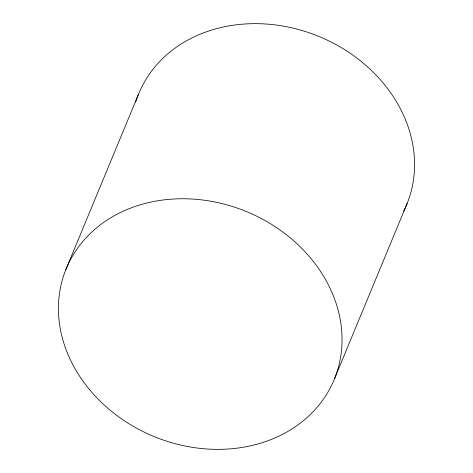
<?xml version="1.0" encoding="UTF-8"?>
<svg xmlns="http://www.w3.org/2000/svg" width="473" height="473" viewBox="0 0 473 473"><rect width="100%" height="100%" fill="white"/><g stroke="black" fill="none" stroke-linecap="round" stroke-linejoin="round"><path stroke-width="0.71" d="M65.794 269.758L138.323 94.659M334.677 378.341L407.206 203.242M135.656 102.174A144.992 121.602 22.5 0 1 318.228 36.167A144.992 121.602 22.5 0 1 403.682 211.094M89.604 389.705A144.992 121.602 22.5 0 0 332.383 383.644A144.992 121.602 22.5 0 0 178.717 198.796A144.992 121.602 22.5 0 0 89.604 389.705"/></g></svg>
